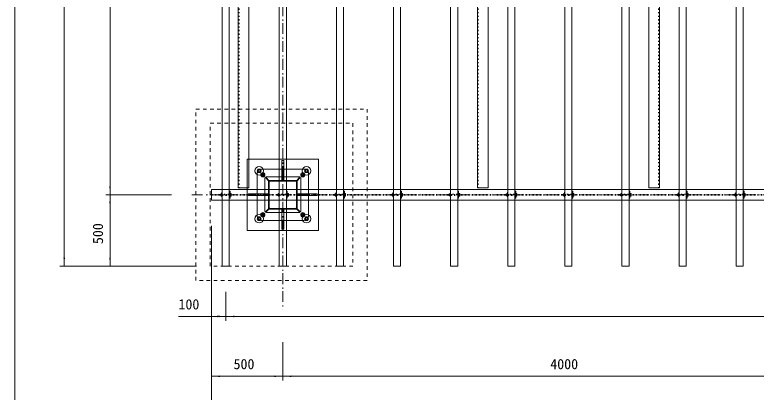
# Model space of a CAD drawing. Units: millimetres, scale not verified. Extents: x -11700 to 11700, y -8365 to 8380.
# Drawn here: x -11700 to -6508, y -5496 to -2856 of the extents above; entities that cross this region are included whole.
import ezdxf
from ezdxf.enums import TextEntityAlignment as Align

# ---------------------------------------------------------------- set-up
doc = ezdxf.new("R2010")
doc.units = ezdxf.units.MM
doc.header["$LTSCALE"] = 60
for name, pattern in [('USER1', [0.833282, 0.416565, -0.416718]), ('USER5', [0.416565, 0.138855, -0.27771]), ('USER6', [2.083282, 1.25, -0.416565, 0.138855, -0.277863])]:
    doc.linetypes.add(name, pattern=pattern)
doc.layers.add('0-1_IMPORTED', color=30, linetype='Continuous', lineweight=18)
doc.styles.add('ＭＳ ゴシック', font='')
doc.styles.get('ＭＳ ゴシック').set_extended_font_data('MS Gothic')

msp = doc.modelspace()

# ---------------------------------------------------------------- linework, layer by layer
at = {"layer": '0-1_IMPORTED', "color": 7, "linetype": 'USER6', "lineweight": 9}
for p, q in [((-9822.96, -415), (-9822.96, -4915)), ((-10460, -4115.11), (-727.48, -4115.11))]:
    msp.add_line(p, q, dxfattribs=at)
at = {"layer": '0-1_IMPORTED', "color": 1}
for p, q in [((-11354.23, -615.11), (-11354.23, -4615.11)), ((-11032.96, -4115.11), (-11032.96, -1115.11)), ((-10602.96, -4115.11), (-11062.96, -4115.11)), ((-10602.96, -4115.11), (-11062.96, -4115.11)), ((-11032.96, -4615.11), (-11032.96, -4115.11)), ((-10322.96, -4332.61), (-10322.96, -5415)), ((-10322.96, -4332.61), (-10322.96, -5915)), ((-10427.96, -4615.11), (-11384.23, -4615.11)), ((-10427.96, -4615.11), (-11062.96, -4615.11)), ((-10222.96, -4795.11), (-10222.96, -4996.8)), ((-10322.96, -4966.8), (-10553.93, -4966.8)), ((-10322.96, -4947.2), (-10322.96, -4996.8)), ((-10222.96, -4966.8), (-10322.96, -4966.8)), ((-10222.96, -4945.11), (-10222.96, -4996.8)), ((-1422.96, -4966.8), (-10222.96, -4966.8)), ((-9822.96, -5146.8), (-9822.96, -5415)), ((-9822.96, -5146.8), (-9822.96, -5415)), ((-10322.96, -5385), (-9822.96, -5385)), ((-9822.96, -5385), (-5822.96, -5385))]:
    msp.add_line(p, q, dxfattribs=at)
at = {"layer": '0-1_IMPORTED', "linetype": 'USER5'}
for p, q in [((-10128.96, -1162.61), (-10128.96, -4067.61)), ((-8453.96, -1162.61), (-8453.96, -4067.61)), ((-7191.96, -1162.61), (-7191.96, -4067.61)), ((-7191.96, -1162.61), (-7191.96, -4067.61)), ((-10322.96, -4112.61), (-5822.96, -4112.61)), ((-10322.96, -4117.61), (-5822.96, -4117.61))]:
    msp.add_line(p, q, dxfattribs=at)
at = {"layer": '0-1_IMPORTED'}
for p, q in [((-9972.96, -3935), (-9672.96, -3935)), ((-10002.96, -4265), (-10002.96, -3965)), ((-9922.96, -4017.12), (-9942.83, -3997.24)), ((-9940.71, -3995.12), (-9920.83, -4015)), ((-9703.08, -3997.24), (-9722.96, -4017.12)), ((-9642.96, -3965), (-9642.96, -4265)), ((-9922.96, -4024), (-9922.96, -4206)), ((-9918.46, -4206), (-9918.46, -4024)), ((-9731.96, -4015), (-9913.96, -4015)), ((-9913.96, -4019.5), (-9731.96, -4019.5)), ((-9727.46, -4024), (-9727.46, -4206)), ((-9722.96, -4206), (-9722.96, -4024)), ((-10254.46, -4122.26), (-10254.46, -4107.96)), ((-10253.74, -4115.11), (-10250.17, -4115.11)), ((-10190.36, -4110.49), (-10184.56, -4110.49)), ((-10184.56, -4119.73), (-10190.36, -4119.73)), ((-9854.46, -4122.26), (-9854.46, -4107.96)), ((-9853.74, -4115.11), (-9850.17, -4115.11)), ((-9790.36, -4110.49), (-9784.56, -4110.49)), ((-9784.56, -4119.73), (-9790.36, -4119.73)), ((-9454.46, -4122.26), (-9454.46, -4107.96)), ((-9453.74, -4115.11), (-9450.17, -4115.11)), ((-9390.36, -4110.49), (-9384.56, -4110.49)), ((-9384.56, -4119.73), (-9390.36, -4119.73)), ((-9054.46, -4122.26), (-9054.46, -4107.96)), ((-9053.74, -4115.11), (-9050.17, -4115.11)), ((-8990.36, -4110.49), (-8984.56, -4110.49)), ((-8984.56, -4119.73), (-8990.36, -4119.73)), ((-8654.46, -4122.26), (-8654.46, -4107.96)), ((-8653.74, -4115.11), (-8650.17, -4115.11)), ((-8590.36, -4110.49), (-8584.56, -4110.49)), ((-8584.56, -4119.73), (-8590.36, -4119.73)), ((-8254.46, -4122.26), (-8254.46, -4107.96)), ((-8253.74, -4115.11), (-8250.17, -4115.11)), ((-8190.36, -4110.49), (-8184.56, -4110.49)), ((-8184.56, -4119.73), (-8190.36, -4119.73)), ((-7854.46, -4122.26), (-7854.46, -4107.96)), ((-7853.74, -4115.11), (-7850.17, -4115.11)), ((-7790.36, -4110.49), (-7784.56, -4110.49)), ((-7784.56, -4119.73), (-7790.36, -4119.73)), ((-7454.46, -4122.26), (-7454.46, -4107.96)), ((-7453.74, -4115.11), (-7450.17, -4115.11)), ((-7390.36, -4110.49), (-7384.56, -4110.49)), ((-7384.56, -4119.73), (-7390.36, -4119.73)), ((-7054.46, -4122.26), (-7054.46, -4107.96)), ((-7053.74, -4115.11), (-7050.17, -4115.11)), ((-6990.36, -4110.49), (-6984.56, -4110.49)), ((-6984.56, -4119.73), (-6990.36, -4119.73)), ((-6654.46, -4122.26), (-6654.46, -4107.96)), ((-6653.74, -4115.11), (-6650.17, -4115.11)), ((-6590.36, -4110.49), (-6584.56, -4110.49)), ((-6584.56, -4119.73), (-6590.36, -4119.73)), ((-9942.83, -4232.76), (-9922.96, -4212.88)), ((-9920.83, -4215), (-9940.71, -4234.88)), ((-9731.96, -4210.5), (-9913.96, -4210.5)), ((-9913.96, -4215), (-9731.96, -4215)), ((-9705.2, -4234.88), (-9725.08, -4215)), ((-9672.96, -4295), (-9972.96, -4295))]:
    msp.add_line(p, q, dxfattribs=at)
for points in [[(-11700, 8135), (11700, 8135), (11700, -8365), (-11700, -8365)], [(-10247.96, -615.11), (-10197.96, -615.11), (-10197.96, -4615.11), (-10247.96, -4615.11)], [(-9847.96, -615.11), (-9797.96, -615.11), (-9797.96, -4615.11), (-9847.96, -4615.11)], [(-9447.96, -615.11), (-9397.96, -615.11), (-9397.96, -4615.11), (-9447.96, -4615.11)], [(-9047.96, -615.11), (-8997.96, -615.11), (-8997.96, -4615.11), (-9047.96, -4615.11)], [(-8647.96, -615.11), (-8597.96, -615.11), (-8597.96, -4615.11), (-8647.96, -4615.11)], [(-8247.96, -615.11), (-8197.96, -615.11), (-8197.96, -4615.11), (-8247.96, -4615.11)], [(-7847.96, -615.11), (-7797.96, -615.11), (-7797.96, -4615.11), (-7847.96, -4615.11)], [(-7447.96, -615.11), (-7397.96, -615.11), (-7397.96, -4615.11), (-7447.96, -4615.11)], [(-7047.96, -615.11), (-6997.96, -615.11), (-6997.96, -4615.11), (-7047.96, -4615.11)], [(-6647.96, -615.11), (-6597.96, -615.11), (-6597.96, -4615.11), (-6647.96, -4615.11)], [(-10060.46, -4067.61), (-10135.46, -4067.61), (-10135.46, -1162.61), (-10060.46, -1162.61)], [(-8385.46, -4067.61), (-8460.46, -4067.61), (-8460.46, -1162.61), (-8385.46, -1162.61)], [(-7260.46, -4067.61), (-7185.46, -4067.61), (-7185.46, -1162.61), (-7260.46, -1162.61)], [(-7260.46, -4067.61), (-7185.46, -4067.61), (-7185.46, -1162.61), (-7260.46, -1162.61)], [(-10072.96, -3865), (-9572.96, -3865), (-9572.96, -4365), (-10072.96, -4365)], [(-9828.96, -3875), (-9828.96, -4015), (-9816.96, -4015), (-9816.96, -3875)], [(-9974.1, -3947.61), (-9981.03, -3959.61), (-9994.88, -3959.61), (-10001.81, -3947.61), (-9994.88, -3935.61), (-9981.03, -3935.61)], [(-9671.81, -3947.61), (-9664.88, -3959.61), (-9651.03, -3959.61), (-9644.1, -3947.61), (-9651.03, -3935.61), (-9664.88, -3935.61)], [(-9952.56, -3975), (-9957.76, -3966), (-9968.15, -3966), (-9973.35, -3975), (-9968.15, -3984), (-9957.76, -3984)], [(-9693.35, -3975), (-9688.15, -3966), (-9677.76, -3966), (-9672.56, -3975), (-9677.76, -3984), (-9688.15, -3984)], [(-10322.96, -4077.61), (-5822.96, -4077.61), (-5822.96, -4152.61), (-10322.96, -4152.61)], [(-10247.96, -4132.61), (-10249.46, -4132.61), (-10249.46, -4097.61), (-10247.96, -4097.61)], [(-10197.96, -4140.11), (-10191.96, -4140.11), (-10191.96, -4090.11), (-10197.96, -4090.11)], [(-9847.96, -4132.61), (-9849.46, -4132.61), (-9849.46, -4097.61), (-9847.96, -4097.61)], [(-9797.96, -4140.11), (-9791.96, -4140.11), (-9791.96, -4090.11), (-9797.96, -4090.11)], [(-9447.96, -4132.61), (-9449.46, -4132.61), (-9449.46, -4097.61), (-9447.96, -4097.61)], [(-9397.96, -4140.11), (-9391.96, -4140.11), (-9391.96, -4090.11), (-9397.96, -4090.11)], [(-9047.96, -4132.61), (-9049.46, -4132.61), (-9049.46, -4097.61), (-9047.96, -4097.61)], [(-8997.96, -4140.11), (-8991.96, -4140.11), (-8991.96, -4090.11), (-8997.96, -4090.11)], [(-8647.96, -4132.61), (-8649.46, -4132.61), (-8649.46, -4097.61), (-8647.96, -4097.61)], [(-8597.96, -4140.11), (-8591.96, -4140.11), (-8591.96, -4090.11), (-8597.96, -4090.11)], [(-8247.96, -4132.61), (-8249.46, -4132.61), (-8249.46, -4097.61), (-8247.96, -4097.61)], [(-8197.96, -4140.11), (-8191.96, -4140.11), (-8191.96, -4090.11), (-8197.96, -4090.11)], [(-7847.96, -4132.61), (-7849.46, -4132.61), (-7849.46, -4097.61), (-7847.96, -4097.61)], [(-7797.96, -4140.11), (-7791.96, -4140.11), (-7791.96, -4090.11), (-7797.96, -4090.11)], [(-7447.96, -4132.61), (-7449.46, -4132.61), (-7449.46, -4097.61), (-7447.96, -4097.61)], [(-7397.96, -4140.11), (-7391.96, -4140.11), (-7391.96, -4090.11), (-7397.96, -4090.11)], [(-7047.96, -4132.61), (-7049.46, -4132.61), (-7049.46, -4097.61), (-7047.96, -4097.61)], [(-6997.96, -4140.11), (-6991.96, -4140.11), (-6991.96, -4090.11), (-6997.96, -4090.11)], [(-6647.96, -4132.61), (-6649.46, -4132.61), (-6649.46, -4097.61), (-6647.96, -4097.61)], [(-6597.96, -4140.11), (-6591.96, -4140.11), (-6591.96, -4090.11), (-6597.96, -4090.11)], [(-10254.46, -4106.11), (-10249.46, -4106.11), (-10249.46, -4124.11), (-10254.46, -4124.11)], [(-10191.96, -4124.11), (-10190.36, -4124.11), (-10190.36, -4106.11), (-10191.96, -4106.11)], [(-10190.36, -4124.34), (-10184.56, -4124.34), (-10183.85, -4123.11), (-10183.85, -4107.11), (-10184.56, -4105.87), (-10190.36, -4105.87)], [(-10062.96, -4109), (-9922.96, -4109), (-9922.96, -4121), (-10062.96, -4121)], [(-9854.46, -4106.11), (-9849.46, -4106.11), (-9849.46, -4124.11), (-9854.46, -4124.11)], [(-9791.96, -4124.11), (-9790.36, -4124.11), (-9790.36, -4106.11), (-9791.96, -4106.11)], [(-9790.36, -4124.34), (-9784.56, -4124.34), (-9783.85, -4123.11), (-9783.85, -4107.11), (-9784.56, -4105.87), (-9790.36, -4105.87)], [(-9582.96, -4121), (-9722.96, -4121), (-9722.96, -4109), (-9582.96, -4109)], [(-9454.46, -4106.11), (-9449.46, -4106.11), (-9449.46, -4124.11), (-9454.46, -4124.11)], [(-9391.96, -4124.11), (-9390.36, -4124.11), (-9390.36, -4106.11), (-9391.96, -4106.11)], [(-9390.36, -4124.34), (-9384.56, -4124.34), (-9383.85, -4123.11), (-9383.85, -4107.11), (-9384.56, -4105.87), (-9390.36, -4105.87)], [(-9054.46, -4106.11), (-9049.46, -4106.11), (-9049.46, -4124.11), (-9054.46, -4124.11)], [(-8991.96, -4124.11), (-8990.36, -4124.11), (-8990.36, -4106.11), (-8991.96, -4106.11)], [(-8990.36, -4124.34), (-8984.56, -4124.34), (-8983.85, -4123.11), (-8983.85, -4107.11), (-8984.56, -4105.87), (-8990.36, -4105.87)], [(-8654.46, -4106.11), (-8649.46, -4106.11), (-8649.46, -4124.11), (-8654.46, -4124.11)], [(-8591.96, -4124.11), (-8590.36, -4124.11), (-8590.36, -4106.11), (-8591.96, -4106.11)], [(-8590.36, -4124.34), (-8584.56, -4124.34), (-8583.85, -4123.11), (-8583.85, -4107.11), (-8584.56, -4105.87), (-8590.36, -4105.87)], [(-8254.46, -4106.11), (-8249.46, -4106.11), (-8249.46, -4124.11), (-8254.46, -4124.11)], [(-8191.96, -4124.11), (-8190.36, -4124.11), (-8190.36, -4106.11), (-8191.96, -4106.11)], [(-8190.36, -4124.34), (-8184.56, -4124.34), (-8183.85, -4123.11), (-8183.85, -4107.11), (-8184.56, -4105.87), (-8190.36, -4105.87)], [(-7854.46, -4106.11), (-7849.46, -4106.11), (-7849.46, -4124.11), (-7854.46, -4124.11)], [(-7791.96, -4124.11), (-7790.36, -4124.11), (-7790.36, -4106.11), (-7791.96, -4106.11)], [(-7790.36, -4124.34), (-7784.56, -4124.34), (-7783.85, -4123.11), (-7783.85, -4107.11), (-7784.56, -4105.87), (-7790.36, -4105.87)], [(-7454.46, -4106.11), (-7449.46, -4106.11), (-7449.46, -4124.11), (-7454.46, -4124.11)], [(-7391.96, -4124.11), (-7390.36, -4124.11), (-7390.36, -4106.11), (-7391.96, -4106.11)], [(-7390.36, -4124.34), (-7384.56, -4124.34), (-7383.85, -4123.11), (-7383.85, -4107.11), (-7384.56, -4105.87), (-7390.36, -4105.87)], [(-7054.46, -4106.11), (-7049.46, -4106.11), (-7049.46, -4124.11), (-7054.46, -4124.11)], [(-6991.96, -4124.11), (-6990.36, -4124.11), (-6990.36, -4106.11), (-6991.96, -4106.11)], [(-6990.36, -4124.34), (-6984.56, -4124.34), (-6983.85, -4123.11), (-6983.85, -4107.11), (-6984.56, -4105.87), (-6990.36, -4105.87)], [(-6654.46, -4106.11), (-6649.46, -4106.11), (-6649.46, -4124.11), (-6654.46, -4124.11)], [(-6591.96, -4124.11), (-6590.36, -4124.11), (-6590.36, -4106.11), (-6591.96, -4106.11)], [(-6590.36, -4124.34), (-6584.56, -4124.34), (-6583.85, -4123.11), (-6583.85, -4107.11), (-6584.56, -4105.87), (-6590.36, -4105.87)], [(-9952.56, -4255), (-9957.76, -4264), (-9968.15, -4264), (-9973.35, -4255), (-9968.15, -4246), (-9957.76, -4246)], [(-9816.96, -4355), (-9816.96, -4215), (-9828.96, -4215), (-9828.96, -4355)], [(-9693.35, -4255), (-9688.15, -4264), (-9677.76, -4264), (-9672.56, -4255), (-9677.76, -4246), (-9688.15, -4246)], [(-9974.1, -4282.61), (-9981.03, -4270.61), (-9994.88, -4270.61), (-10001.81, -4282.61), (-9994.88, -4294.61), (-9981.03, -4294.61)], [(-9671.81, -4282.61), (-9664.88, -4270.61), (-9651.03, -4270.61), (-9644.1, -4282.61), (-9651.03, -4294.61), (-9664.88, -4294.61)]]:
    msp.add_lwpolyline(points, close=True, dxfattribs=at)
at = {"layer": '0-1_IMPORTED', "linetype": 'USER1'}
for points in [[(-10432, -3515.11), (-9232, -3515.11), (-9232, -4715.11), (-10432, -4715.11)], [(-10332, -3615.11), (-9332, -3615.11), (-9332, -4615.11), (-10332, -4615.11)]]:
    msp.add_lwpolyline(points, close=True, dxfattribs=at)
at = {"layer": '0-1_IMPORTED'}
for points in [[(-9920.83, -4015), (-9824.46, -4015), (-9824.46, -3990), (-9938.59, -3990)], [(-9707.32, -3990), (-9821.46, -3990), (-9821.46, -4015), (-9725.08, -4015), (-9705.2, -3995.12)], [(-9947.96, -3999.36), (-9947.96, -4113.5), (-9922.96, -4113.5), (-9922.96, -4017.12)], [(-9722.96, -4017.12), (-9722.96, -4113.5), (-9697.96, -4113.5), (-9697.96, -3999.36)], [(-9922.96, -4212.88), (-9922.96, -4116.5), (-9947.96, -4116.5), (-9947.96, -4230.64)], [(-9697.96, -4230.64), (-9697.96, -4116.5), (-9722.96, -4116.5), (-9722.96, -4212.88), (-9703.08, -4232.76)], [(-9938.59, -4240), (-9824.46, -4240), (-9824.46, -4215), (-9920.83, -4215)], [(-9725.08, -4215), (-9821.46, -4215), (-9821.46, -4240), (-9707.32, -4240)]]:
    msp.add_lwpolyline(points, dxfattribs=at)
at = {"layer": '0-1_IMPORTED', "linetype": 'USER5'}
for points in [[(-10190.36, -4120.11), (-10259.06, -4120.11), (-10260.36, -4118.81), (-10260.36, -4111.41), (-10259.06, -4110.11), (-10190.36, -4110.11)], [(-9790.36, -4120.11), (-9859.06, -4120.11), (-9860.36, -4118.81), (-9860.36, -4111.41), (-9859.06, -4110.11), (-9790.36, -4110.11)], [(-9390.36, -4120.11), (-9459.06, -4120.11), (-9460.36, -4118.81), (-9460.36, -4111.41), (-9459.06, -4110.11), (-9390.36, -4110.11)], [(-8990.36, -4120.11), (-9059.06, -4120.11), (-9060.36, -4118.81), (-9060.36, -4111.41), (-9059.06, -4110.11), (-8990.36, -4110.11)], [(-8590.36, -4120.11), (-8659.06, -4120.11), (-8660.36, -4118.81), (-8660.36, -4111.41), (-8659.06, -4110.11), (-8590.36, -4110.11)], [(-8190.36, -4120.11), (-8259.06, -4120.11), (-8260.36, -4118.81), (-8260.36, -4111.41), (-8259.06, -4110.11), (-8190.36, -4110.11)], [(-7790.36, -4120.11), (-7859.06, -4120.11), (-7860.36, -4118.81), (-7860.36, -4111.41), (-7859.06, -4110.11), (-7790.36, -4110.11)], [(-7390.36, -4120.11), (-7459.06, -4120.11), (-7460.36, -4118.81), (-7460.36, -4111.41), (-7459.06, -4110.11), (-7390.36, -4110.11)], [(-6990.36, -4120.11), (-7059.06, -4120.11), (-7060.36, -4118.81), (-7060.36, -4111.41), (-7059.06, -4110.11), (-6990.36, -4110.11)], [(-6590.36, -4120.11), (-6659.06, -4120.11), (-6660.36, -4118.81), (-6660.36, -4111.41), (-6659.06, -4110.11), (-6590.36, -4110.11)]]:
    msp.add_lwpolyline(points, dxfattribs=at)
at = {"layer": '0-1_IMPORTED'}
for centre, radius in [((-9987.96, -3947.61), 30), ((-9987.96, -3947.61), 12), ((-9987.96, -3947.61), 6.92), ((-9657.96, -3947.61), 30), ((-9657.96, -3947.61), 12), ((-9657.96, -3947.61), 6.92), ((-9962.96, -3975), 15), ((-9962.96, -3975), 9), ((-9962.96, -3975), 5.05), ((-9682.96, -3975), 15), ((-9682.96, -3975), 9), ((-9682.96, -3975), 5.05), ((-9987.96, -4282.61), 30), ((-9962.96, -4255), 15), ((-9962.96, -4255), 9), ((-9962.96, -4255), 5.05), ((-9682.96, -4255), 15), ((-9682.96, -4255), 9), ((-9682.96, -4255), 5.05), ((-9657.96, -4282.61), 30), ((-9987.96, -4282.61), 12), ((-9987.96, -4282.61), 6.92), ((-9657.96, -4282.61), 12), ((-9657.96, -4282.61), 6.92)]:
    msp.add_circle(centre, radius, dxfattribs=at)
for centre, radius, start, end in [((-9972.96, -3965), 30, 90, 180), ((-9672.96, -3965), 30, 45, 90), ((-9672.96, -3965), 30, 360, 45), ((-9944.96, -3999.36), 3, 45, 180), ((-9938.59, -3993), 3, 90, 225), ((-9707.32, -3993), 3, 315, 90), ((-9700.96, -3999.36), 3, 0, 135), ((-9913.96, -4024), 9, 90, 180), ((-9913.96, -4024), 4.5, 90, 180), ((-9731.96, -4024), 9, 0, 90), ((-9731.96, -4024), 4.5, 360, 90), ((-10254.46, -4115.11), 7.15, 90, 180), ((-10254.46, -4115.11), 7.15, 180, 270), ((-9854.46, -4115.11), 7.15, 90, 180), ((-9854.46, -4115.11), 7.15, 180, 270), ((-9454.46, -4115.11), 7.15, 90, 180), ((-9454.46, -4115.11), 7.15, 180, 270), ((-9054.46, -4115.11), 7.15, 90, 180), ((-9054.46, -4115.11), 7.15, 180, 270), ((-8654.46, -4115.11), 7.15, 90, 180), ((-8654.46, -4115.11), 7.15, 180, 270), ((-8254.46, -4115.11), 7.15, 90, 180), ((-8254.46, -4115.11), 7.15, 180, 270), ((-7854.46, -4115.11), 7.15, 90, 180), ((-7854.46, -4115.11), 7.15, 180, 270), ((-7454.46, -4115.11), 7.15, 90, 180), ((-7454.46, -4115.11), 7.15, 180, 270), ((-7054.46, -4115.11), 7.15, 90, 180), ((-7054.46, -4115.11), 7.15, 180, 270), ((-6654.46, -4115.11), 7.15, 90, 180), ((-6654.46, -4115.11), 7.15, 180, 270), ((-9944.96, -4230.64), 3, 180, 315), ((-9938.59, -4237), 3, 135, 270), ((-9913.96, -4206), 9, 180, 270), ((-9913.96, -4206), 4.5, 180, 270), ((-9731.96, -4206), 9, 270, 0), ((-9731.96, -4206), 4.5, 270, 0), ((-9707.32, -4237), 3, 270, 45), ((-9700.96, -4230.64), 3, 225, 0), ((-9972.96, -4265), 30, 180, 270), ((-9672.96, -4265), 30, 270, 360)]:
    msp.add_arc(centre, radius, start, end, dxfattribs=at)
at = {"layer": '0-1_IMPORTED', "color": 1}
for centre, radius, start, end in [((-9987.96, -3947.61), 8, 270, 200), ((-9657.96, -3947.61), 8, 340, 270), ((-9962.96, -3975), 6, 160, 90), ((-9682.96, -3975), 6, 90, 20), ((-9962.96, -4255), 6, 270, 200), ((-9682.96, -4255), 6, 340, 270), ((-9987.96, -4282.61), 8, 160, 90), ((-9657.96, -4282.61), 8, 90, 20)]:
    msp.add_arc(centre, radius, start, end, dxfattribs=at)
for points in [[(-11032.96, -4115.11), (-11038.2, -4055.11), (-11027.71, -4055.11)], [(-11032.96, -4115.11), (-11027.71, -4175.1), (-11038.2, -4175.1)], [(-11354.23, -4615.11), (-11359.48, -4555.11), (-11348.98, -4555.11)], [(-11032.96, -4615.11), (-11038.2, -4555.11), (-11027.71, -4555.11)], [(-10322.96, -4966.8), (-10262.96, -4961.55), (-10262.96, -4972.04)], [(-10222.96, -4966.8), (-10282.95, -4972.04), (-10282.95, -4961.55)], [(-10222.96, -4966.8), (-10162.96, -4961.55), (-10162.96, -4972.04)], [(-10322.96, -5385), (-10262.96, -5379.75), (-10262.96, -5390.25)], [(-9822.96, -5385), (-9882.95, -5390.25), (-9882.95, -5379.75)], [(-9822.96, -5385), (-9762.96, -5379.75), (-9762.96, -5390.25)]]:
    msp.add_solid(points, dxfattribs=at)

# ---------------------------------------------------------------- texts
at = {"layer": '0-1_IMPORTED', "color": 7, "style": 'ＭＳ ゴシック'}
msp.add_text('500', height=71.65, rotation=90, dxfattribs=at).set_placement((-11060.74, -4460.36), align=Align.BOTTOM_LEFT)
for s, p in [('100', (-10553.93, -4939.02)), ('500', (-10168.21, -5357.22)), ('4000', (-7949.96, -5357.22))]:
    msp.add_text(s, height=71.65, dxfattribs=at).set_placement(p, align=Align.BOTTOM_LEFT)

doc.saveas('drawing.dxf')
